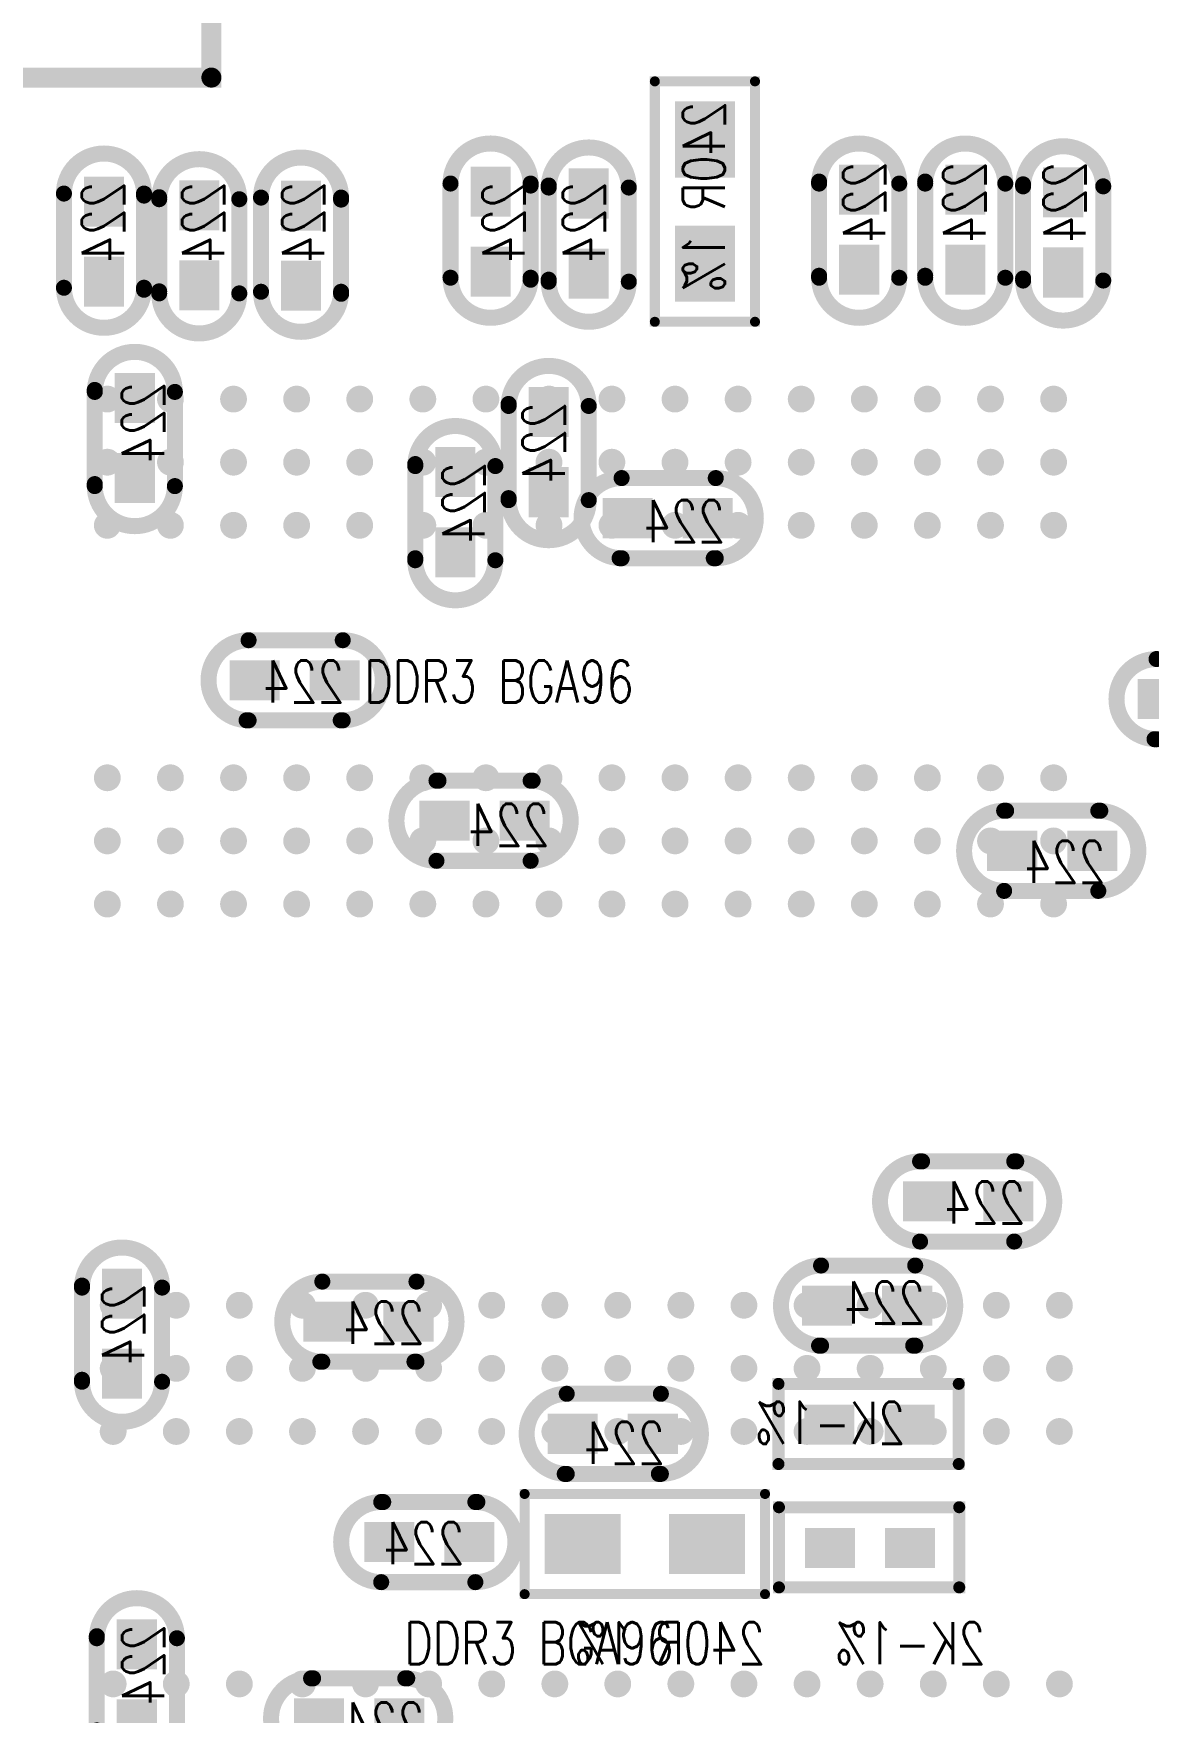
# Model space of a CAD drawing. Extents: x -10 to 105, y 1 to 70.
# Drawn here: x 70.74 to 84.87, y 33.17 to 54.45 of the extents above; entities that cross this region are included whole.
import ezdxf

# ---------------------------------------------------------------- set-up
doc = ezdxf.new("R2010")
doc.units = 0
doc.header["$MEASUREMENT"] = 0
doc.layers.get('0').update_dxf_attribs({"color": 4, "linetype": 'CONTINUOUS'})
for name, color, linetype in [('ATTRIBUTE_126', 56, 'CONTINUOUS'), ('ATTRIBUTE_129', 56, 'CONTINUOUS'), ('DRIL_PLTE_THRU_01', 16, 'CONTINUOUS'), ('DRIL_PLTE_THRU_02', 3, 'CONTINUOUS'), ('DRIL_PLTE_THRU_03', 96, 'CONTINUOUS'), ('DRIL_PLTE_THRU_04', 146, 'CONTINUOUS'), ('DRIL_PLTE_THRU_05', 2, 'CONTINUOUS'), ('DRIL_PLTE_THRU_06', 186, 'CONTINUOUS'), ('PADS_BOT', 150, 'CONTINUOUS'), ('PADS_INNER', 1, 'CONTINUOUS'), ('PADS_TOP', 1, 'CONTINUOUS'), ('PART_BOT_2DLINE_00', 56, 'CONTINUOUS'), ('PART_TOP_2DLINE_00', 56, 'CONTINUOUS')]:
    doc.layers.add(name, color=color, linetype=linetype)
doc.styles.add('W0$1016', font='simplex', dxfattribs={"width": 0.75})

# ---------------------------------------------------------------- blocks, each defined once
blk = doc.blocks.new('SMOOTH_0$2032')
at = {"const_width": 0.1016}
blk.add_lwpolyline([(-0.0508, 0, 1), (0.0508, 0, 1)], format="xyb", close=True, dxfattribs=at)
blk = doc.blocks.new('PART_BODY_BOT_5733')
at = {"layer": 'PART_BOT_2DLINE_00', "const_width": 0.2032}
for points in [[(-0.6096, -0.508, -1), (-0.6096, 0.508)], [(0.5842, 0.508, -1), (0.5842, -0.508)]]:
    blk.add_lwpolyline(points, format="xyb", dxfattribs=at)
for points in [[(-0.6096, 0.508), (0.5842, 0.508)], [(-0.5842, -0.508), (0.6096, -0.508)]]:
    blk.add_lwpolyline(points, dxfattribs=at)
at = {"layer": 'PART_BOT_2DLINE_00'}
for p in [(-0.6096, 0.508), (-0.6096, 0.508), (0.5842, 0.508), (0.5842, 0.508), (-0.6096, -0.508), (-0.5842, -0.508), (0.5842, -0.508), (0.6096, -0.508)]:
    blk.add_blockref('SMOOTH_0$2032', p, dxfattribs=at)
blk = doc.blocks.new('DRIL_HOLE_0')
blk.add_lwpolyline([(0, 0, 1), (0, 0, 1)], format="xyb", close=True)
blk = doc.blocks.new('PAD_0')
blk.add_lwpolyline([(0, 0, 1), (0, 0, 1)], format="xyb", close=True)
blk = doc.blocks.new('PAD_2')
at = {"const_width": 0.508}
blk.add_lwpolyline([(-0.3175, 0), (0.3175, 0)], dxfattribs=at)
blk = doc.blocks.new('STK_BOT_8')
at = {"layer": 'DRIL_PLTE_THRU_01'}
blk.add_blockref('DRIL_HOLE_0', (0, 0), dxfattribs=at)
at = {"layer": 'DRIL_PLTE_THRU_02'}
blk.add_blockref('DRIL_HOLE_0', (0, 0), dxfattribs=at)
at = {"layer": 'DRIL_PLTE_THRU_03'}
blk.add_blockref('DRIL_HOLE_0', (0, 0), dxfattribs=at)
at = {"layer": 'DRIL_PLTE_THRU_04'}
blk.add_blockref('DRIL_HOLE_0', (0, 0), dxfattribs=at)
at = {"layer": 'DRIL_PLTE_THRU_05'}
blk.add_blockref('DRIL_HOLE_0', (0, 0), dxfattribs=at)
at = {"layer": 'DRIL_PLTE_THRU_06'}
blk.add_blockref('DRIL_HOLE_0', (0, 0), dxfattribs=at)
at = {"layer": 'PADS_BOT'}
blk.add_blockref('PAD_2', (0, 0), dxfattribs=at)
at = {"layer": 'PADS_INNER'}
blk.add_blockref('PAD_0', (0, 0), dxfattribs=at)
at = {"layer": 'PADS_TOP'}
blk.add_blockref('PAD_0', (0, 0), dxfattribs=at)
blk = doc.blocks.new('SYM_BOT_9')
for name, p in [('PART_BODY_BOT_5733', (0, 0)), ('STK_BOT_8', (-0.508, 0)), ('STK_BOT_8', (0.508, 0))]:
    blk.add_blockref(name, p)
blk = doc.blocks.new('PART_BOT_7')
blk.add_blockref('SYM_BOT_9', (0, 0))
at = {"layer": 'ATTRIBUTE_129', "style": 'W0$1016', "width": 0.75}
blk.add_text('224', height=0.5334, dxfattribs=at).set_placement((-0.81306, -0.29452))
blk = doc.blocks.new('PART_BOT_14')
blk.add_blockref('SYM_BOT_9', (0, 0))
at = {"layer": 'ATTRIBUTE_129', "style": 'W0$1016', "width": 0.75}
blk.add_text('224', height=0.5334, rotation=180, dxfattribs=at).set_placement((0.676, 0.406))
blk = doc.blocks.new('PART_BOT_15')
blk.add_blockref('SYM_BOT_9', (0, 0))
at = {"layer": 'ATTRIBUTE_129', "style": 'W0$1016', "width": 0.75}
blk.add_text('224', height=0.5334, dxfattribs=at).set_placement((-0.7366, -0.2286))
blk = doc.blocks.new('PART_BOT_16')
blk.add_blockref('SYM_BOT_9', (0, 0))
at = {"layer": 'ATTRIBUTE_129', "style": 'W0$1016', "width": 0.75}
blk.add_text('224', height=0.5334, rotation=180, dxfattribs=at).set_placement((0.635, 0.2794))
blk = doc.blocks.new('PART_BOT_24')
blk.add_blockref('SYM_BOT_9', (0, 0))
at = {"layer": 'ATTRIBUTE_129', "style": 'W0$1016', "width": 0.75}
blk.add_text('224', height=0.5334, dxfattribs=at).set_placement((-0.762, -0.254))
blk = doc.blocks.new('PART_BOT_64')
blk.add_blockref('SYM_BOT_9', (0, 0))
at = {"layer": 'ATTRIBUTE_129', "style": 'W0$1016', "width": 0.75}
blk.add_text('224', height=0.5334, dxfattribs=at).set_placement((-0.635, -0.432))
blk = doc.blocks.new('PART_BOT_65')
blk.add_blockref('SYM_BOT_9', (0, 0))
at = {"layer": 'ATTRIBUTE_129', "style": 'W0$1016', "width": 0.75}
blk.add_text('224', height=0.5334, rotation=180, dxfattribs=at).set_placement((0.8636, 0.3302))
blk = doc.blocks.new('PART_BOT_66')
blk.add_blockref('SYM_BOT_9', (0, 0))
at = {"layer": 'ATTRIBUTE_129', "style": 'W0$1016', "width": 0.75}
blk.add_text('224', height=0.5334, rotation=180, dxfattribs=at).set_placement((0.71146, 0.37072))
blk = doc.blocks.new('PART_BOT_67')
blk.add_blockref('SYM_BOT_9', (0, 0))
at = {"layer": 'ATTRIBUTE_129', "style": 'W0$1016', "width": 0.75}
blk.add_text('224', height=0.5334, rotation=180, dxfattribs=at).set_placement((0.63526, 0.37072))
blk = doc.blocks.new('PART_BOT_68')
blk.add_blockref('SYM_BOT_9', (0, 0))
at = {"layer": 'ATTRIBUTE_129', "style": 'W0$1016', "width": 0.75}
blk.add_text('224', height=0.5334, dxfattribs=at).set_placement((-0.62992, -0.28194))
blk = doc.blocks.new('PART_BOT_69')
blk.add_blockref('SYM_BOT_9', (0, 0))
at = {"layer": 'ATTRIBUTE_129', "style": 'W0$1016', "width": 0.75}
blk.add_text('224', height=0.5334, rotation=180, dxfattribs=at).set_placement((0.808, 0.316))
blk = doc.blocks.new('PART_BOT_70')
blk.add_blockref('SYM_BOT_9', (0, 0))
at = {"layer": 'ATTRIBUTE_129', "style": 'W0$1016', "width": 0.75}
blk.add_text('224', height=0.5334, dxfattribs=at).set_placement((-0.6604, -0.381))
blk = doc.blocks.new('PART_BOT_71')
blk.add_blockref('SYM_BOT_9', (0, 0))
at = {"layer": 'ATTRIBUTE_129', "style": 'W0$1016', "width": 0.75}
blk.add_text('224', height=0.5334, rotation=180, dxfattribs=at).set_placement((0.822, 0.318))
blk = doc.blocks.new('PART_BOT_72')
blk.add_blockref('SYM_BOT_9', (0, 0))
at = {"layer": 'ATTRIBUTE_129', "style": 'W0$1016', "width": 0.75}
blk.add_text('224', height=0.5334, rotation=180, dxfattribs=at).set_placement((0.899, 0.283))
blk = doc.blocks.new('PART_BOT_73')
blk.add_blockref('SYM_BOT_9', (0, 0))
at = {"layer": 'ATTRIBUTE_129', "style": 'W0$1016', "width": 0.75}
blk.add_text('224', height=0.5334, dxfattribs=at).set_placement((-0.72632, -0.30454))
blk = doc.blocks.new('PART_BOT_74')
blk.add_blockref('SYM_BOT_9', (0, 0))
at = {"layer": 'ATTRIBUTE_129', "style": 'W0$1016', "width": 0.75}
blk.add_text('224', height=0.5334, rotation=180, dxfattribs=at).set_placement((0.8636, 0.2552))
blk = doc.blocks.new('PART_BOT_75')
blk.add_blockref('SYM_BOT_9', (0, 0))
at = {"layer": 'ATTRIBUTE_129', "style": 'W0$1016', "width": 0.75}
blk.add_text('224', height=0.5334, rotation=180, dxfattribs=at).set_placement((0.635, 0.2032))
blk = doc.blocks.new('PART_BOT_76')
blk.add_blockref('SYM_BOT_9', (0, 0))
at = {"layer": 'ATTRIBUTE_129', "style": 'W0$1016', "width": 0.75}
blk.add_text('224', height=0.5334, rotation=180, dxfattribs=at).set_placement((0.72632, 0.27914))
blk = doc.blocks.new('PART_BOT_77')
blk.add_blockref('SYM_BOT_9', (0, 0))
at = {"layer": 'ATTRIBUTE_129', "style": 'W0$1016', "width": 0.75}
blk.add_text('224', height=0.5334, dxfattribs=at).set_placement((-0.7112, -0.2794))
blk = doc.blocks.new('PART_BOT_78')
blk.add_blockref('SYM_BOT_9', (0, 0))
at = {"layer": 'ATTRIBUTE_129', "style": 'W0$1016', "width": 0.75}
blk.add_text('224', height=0.5334, rotation=180, dxfattribs=at).set_placement((0.6604, 0.2032))
blk = doc.blocks.new('PART_BOT_79')
blk.add_blockref('SYM_BOT_9', (0, 0))
at = {"layer": 'ATTRIBUTE_129', "style": 'W0$1016', "width": 0.75}
blk.add_text('224', height=0.5334, rotation=180, dxfattribs=at).set_placement((0.44692, 0.27914))
blk = doc.blocks.new('PART_BOT_83')
blk.add_blockref('SYM_BOT_9', (0, 0))
at = {"layer": 'ATTRIBUTE_129', "style": 'W0$1016', "width": 0.75}
blk.add_text('224', height=0.5334, rotation=180, dxfattribs=at).set_placement((0.76226, 0.34532))
blk = doc.blocks.new('PART_BOT_85')
blk.add_blockref('SYM_BOT_9', (0, 0))
at = {"layer": 'ATTRIBUTE_129', "style": 'W0$1016', "width": 0.75}
blk.add_text('224', height=0.5334, rotation=180, dxfattribs=at).set_placement((0.82792, 0.32994))
blk = doc.blocks.new('PART_BOT_87')
blk.add_blockref('SYM_BOT_9', (0, 0))
at = {"layer": 'ATTRIBUTE_129', "style": 'W0$1016', "width": 0.75}
blk.add_text('224', height=0.5334, dxfattribs=at).set_placement((-0.801, -0.297))
blk = doc.blocks.new('SMOOTH_0$127')
at = {"const_width": 0.0635}
blk.add_lwpolyline([(-0.03175, 0, 1), (0.03175, 0, 1)], format="xyb", close=True, dxfattribs=at)
blk = doc.blocks.new('PART_BODY_BOT_5734')
at = {"layer": 'PART_BOT_2DLINE_00', "const_width": 0.127}
blk.add_lwpolyline([(-1.524, 0.635), (1.524, 0.635), (1.524, -0.635), (-1.524, -0.635)], close=True, dxfattribs=at)
at = {"layer": 'PART_BOT_2DLINE_00'}
for p in [(-1.524, 0.635), (1.524, 0.635), (-1.524, -0.635), (1.524, -0.635)]:
    blk.add_blockref('SMOOTH_0$127', p, dxfattribs=at)
blk = doc.blocks.new('PAD_3')
at = {"const_width": 0.762}
blk.add_lwpolyline([(-0.4826, 0), (0.4826, 0)], dxfattribs=at)
blk = doc.blocks.new('STK_BOT_10')
at = {"layer": 'DRIL_PLTE_THRU_01'}
blk.add_blockref('DRIL_HOLE_0', (0, 0), dxfattribs=at)
at = {"layer": 'DRIL_PLTE_THRU_02'}
blk.add_blockref('DRIL_HOLE_0', (0, 0), dxfattribs=at)
at = {"layer": 'DRIL_PLTE_THRU_03'}
blk.add_blockref('DRIL_HOLE_0', (0, 0), dxfattribs=at)
at = {"layer": 'DRIL_PLTE_THRU_04'}
blk.add_blockref('DRIL_HOLE_0', (0, 0), dxfattribs=at)
at = {"layer": 'DRIL_PLTE_THRU_05'}
blk.add_blockref('DRIL_HOLE_0', (0, 0), dxfattribs=at)
at = {"layer": 'DRIL_PLTE_THRU_06'}
blk.add_blockref('DRIL_HOLE_0', (0, 0), dxfattribs=at)
at = {"layer": 'PADS_BOT'}
blk.add_blockref('PAD_3', (0, 0), dxfattribs=at)
at = {"layer": 'PADS_INNER'}
blk.add_blockref('PAD_0', (0, 0), dxfattribs=at)
at = {"layer": 'PADS_TOP'}
blk.add_blockref('PAD_0', (0, 0), dxfattribs=at)
blk = doc.blocks.new('SYM_BOT_10')
for name, p in [('PART_BODY_BOT_5734', (0, 0)), ('STK_BOT_10', (-0.7874, 0)), ('STK_BOT_10', (0.7874, 0))]:
    blk.add_blockref(name, p)
blk = doc.blocks.new('PART_BOT_89')
blk.add_blockref('SYM_BOT_10', (0, 0))
at = {"layer": 'ATTRIBUTE_129', "style": 'W0$1016', "width": 0.75}
blk.add_text('240R 1%', height=0.5334, rotation=180, dxfattribs=at).set_placement((1.524, 1.524))
blk = doc.blocks.new('SMOOTH_0$1524')
at = {"const_width": 0.0762}
blk.add_lwpolyline([(-0.0381, 0, 1), (0.0381, 0, 1)], format="xyb", close=True, dxfattribs=at)
blk = doc.blocks.new('PART_BODY_BOT_5731')
at = {"layer": 'PART_BOT_2DLINE_00', "const_width": 0.1524}
blk.add_lwpolyline([(-1.132078, -0.498094), (-1.132078, 0.517906), (1.153922, 0.517906), (1.153922, -0.498094)], close=True, dxfattribs=at)
at = {"layer": 'PART_BOT_2DLINE_00'}
for p in [(-1.132078, 0.517906), (1.153922, 0.517906), (-1.132078, -0.498094), (1.153922, -0.498094)]:
    blk.add_blockref('SMOOTH_0$1524', p, dxfattribs=at)
blk = doc.blocks.new('SYM_BOT_7')
for name, p in [('PART_BODY_BOT_5731', (0, 0)), ('STK_BOT_8', (-0.508, 0)), ('STK_BOT_8', (0.508, 0))]:
    blk.add_blockref(name, p)
blk = doc.blocks.new('PART_BOT_92')
blk.add_blockref('SYM_BOT_7', (0, 0))
at = {"layer": 'ATTRIBUTE_129', "style": 'W0$1016', "width": 0.75}
blk.add_text('2K-1%', height=0.5334, dxfattribs=at).set_placement((-0.453, -0.243))
blk = doc.blocks.new('PAD_5')
at = {"const_width": 0.17}
blk.add_lwpolyline([(0, -0.085, 1), (0, 0.085, 1)], format="xyb", close=True, dxfattribs=at)
blk = doc.blocks.new('STK_TOP_12')
at = {"layer": 'DRIL_PLTE_THRU_01'}
blk.add_blockref('DRIL_HOLE_0', (0, 0), dxfattribs=at)
at = {"layer": 'DRIL_PLTE_THRU_02'}
blk.add_blockref('DRIL_HOLE_0', (0, 0), dxfattribs=at)
at = {"layer": 'DRIL_PLTE_THRU_03'}
blk.add_blockref('DRIL_HOLE_0', (0, 0), dxfattribs=at)
at = {"layer": 'DRIL_PLTE_THRU_04'}
blk.add_blockref('DRIL_HOLE_0', (0, 0), dxfattribs=at)
at = {"layer": 'DRIL_PLTE_THRU_05'}
blk.add_blockref('DRIL_HOLE_0', (0, 0), dxfattribs=at)
at = {"layer": 'DRIL_PLTE_THRU_06'}
blk.add_blockref('DRIL_HOLE_0', (0, 0), dxfattribs=at)
at = {"layer": 'PADS_BOT'}
blk.add_blockref('PAD_0', (0, 0), dxfattribs=at)
at = {"layer": 'PADS_INNER'}
blk.add_blockref('PAD_0', (0, 0), dxfattribs=at)
at = {"layer": 'PADS_TOP'}
blk.add_blockref('PAD_5', (0, 0), dxfattribs=at)
blk = doc.blocks.new('SYM_TOP_13')
for p in [(-3.2004, 5.999506), (-2.4003, 5.999506), (-1.6002, 5.999506), (1.6002, 5.999506), (2.4003, 5.999506), (3.2004, 5.999506), (-3.2004, 5.199406), (-2.4003, 5.199406), (-1.6002, 5.199406), (1.6002, 5.199406), (2.4003, 5.199406), (3.2004, 5.199406), (-3.2004, 4.399306), (-2.4003, 4.399306), (-1.6002, 4.399306), (1.6002, 4.399306), (2.4003, 4.399306), (3.2004, 4.399306), (-3.2004, 3.599206), (-2.4003, 3.599206), (-1.6002, 3.599206), (1.6002, 3.599206), (2.4003, 3.599206), (3.2004, 3.599206), (-3.2004, 2.799106), (-2.4003, 2.799106), (-1.6002, 2.799106), (1.6002, 2.799106), (2.4003, 2.799106), (3.2004, 2.799106), (-3.2004, 1.999006), (-2.4003, 1.999006), (-1.6002, 1.999006), (1.6002, 1.999006), (2.4003, 1.999006), (3.2004, 1.999006), (-3.2004, 1.198906), (-2.4003, 1.198906), (-1.6002, 1.198906), (1.6002, 1.198906), (2.4003, 1.198906), (3.2004, 1.198906), (-3.2004, 0.398806), (-2.4003, 0.398806), (-1.6002, 0.398806), (1.6002, 0.398806), (2.4003, 0.398806), (3.2004, 0.398806), (-3.2004, -0.398806), (-2.4003, -0.398806), (-1.6002, -0.398806), (1.6002, -0.398806), (2.4003, -0.398806), (3.2004, -0.398806), (-3.2004, -1.198906), (-2.4003, -1.198906), (-1.6002, -1.198906), (1.6002, -1.198906), (2.4003, -1.198906), (3.2004, -1.198906), (-3.2004, -1.999006), (-2.4003, -1.999006), (-1.6002, -1.999006), (1.6002, -1.999006), (2.4003, -1.999006), (3.2004, -1.999006), (-3.2004, -2.799106), (-2.4003, -2.799106), (-1.6002, -2.799106), (1.6002, -2.799106), (2.4003, -2.799106), (3.2004, -2.799106), (-3.2004, -3.599206), (-2.4003, -3.599206), (-1.6002, -3.599206), (1.6002, -3.599206), (2.4003, -3.599206), (3.2004, -3.599206), (-3.2004, -4.399306), (-2.4003, -4.399306), (-1.6002, -4.399306), (1.6002, -4.399306), (2.4003, -4.399306), (3.2004, -4.399306), (-3.2004, -5.199406), (-2.4003, -5.199406), (-1.6002, -5.199406), (1.6002, -5.199406), (2.4003, -5.199406), (3.2004, -5.199406), (-3.2004, -5.999506), (-2.4003, -5.999506), (-1.6002, -5.999506), (1.6002, -5.999506), (2.4003, -5.999506), (3.2004, -5.999506)]:
    blk.add_blockref('STK_TOP_12', p)
blk = doc.blocks.new('PART_TOP_93')
blk.add_blockref('SYM_TOP_13', (0, 0))
at = {"layer": 'ATTRIBUTE_126', "style": 'W0$1016', "width": 0.75}
blk.add_text('DDR3 BGA96', height=0.5334, rotation=270, dxfattribs=at).set_placement((-1.351, 2.306))
blk = doc.blocks.new('PART_TOP_94')
blk.add_blockref('SYM_TOP_13', (0, 0))
at = {"layer": 'ATTRIBUTE_126', "style": 'W0$1016', "width": 0.75}
blk.add_text('DDR3 BGA96', height=0.5334, rotation=270, dxfattribs=at).set_placement((-0.64614, 2.74028))
blk = doc.blocks.new('PART_BOT_116')
blk.add_blockref('SYM_BOT_7', (0, 0))
at = {"layer": 'ATTRIBUTE_129', "style": 'W0$1016', "width": 0.75}
blk.add_text('2K-1%', height=0.5334, dxfattribs=at).set_placement((-1.46292, -1.47294))
blk = doc.blocks.new('PART_BOT_134')
blk.add_blockref('SYM_BOT_10', (0, 0))
at = {"layer": 'ATTRIBUTE_129', "style": 'W0$1016', "width": 0.75}
blk.add_text('240R 1%', height=0.5334, dxfattribs=at).set_placement((-1.27, -0.254))
blk = doc.blocks.new('SMOOTH_0$254')
at = {"const_width": 0.127}
blk.add_lwpolyline([(-0.0635, 0, 1), (0.0635, 0, 1)], format="xyb", close=True, dxfattribs=at)
blk = doc.blocks.new('PART_BODY_TOP_5771')
at = {"layer": 'PART_TOP_2DLINE_00', "const_width": 0.254}
blk.add_lwpolyline([(-3, -20), (-1, -20), (-1, -26), (-3, -26)], close=True, dxfattribs=at)
at = {"layer": 'PART_TOP_2DLINE_00'}
blk.add_blockref('SMOOTH_0$254', (-3, -26), dxfattribs=at)
blk = doc.blocks.new('SYM_TOP_47')
blk.add_blockref('PART_BODY_TOP_5771', (0, 0))
blk = doc.blocks.new('PART_TOP_311')
blk.add_blockref('SYM_TOP_47', (0, 0))

msp = doc.modelspace()

# ---------------------------------------------------------------- block references
at = {"rotation": 90}
for name, p in [('PART_TOP_311', (46.99, 56.896)), ('PART_TOP_94', (77.67, 46.62)), ('PART_TOP_93', (77.744, 35.133))]:
    msp.add_blockref(name, p, dxfattribs=at)
at = {"xscale": -1}
for name, p, rotation in [('PART_BOT_134', (79.248, 52.324), 90), ('PART_BOT_24', (71.628, 51.816), 90), ('PART_BOT_64', (76.53, 51.943), 90), ('PART_BOT_78', (77.775, 51.918), 270), ('PART_BOT_65', (81.204, 51.968), 270), ('PART_BOT_74', (82.549, 51.968), 270), ('PART_BOT_72', (83.791, 51.933), 270), ('PART_BOT_69', (72.836, 51.77), 270), ('PART_BOT_7', (74.127, 51.765), 90), ('PART_BOT_66', (72.019, 49.327), 270), ('PART_BOT_75', (77.267, 49.149), 270), ('PART_BOT_67', (76.083, 48.387), 270), ('PART_BOT_71', (76.454, 44.475), 180), ('PART_BOT_14', (83.652, 44.094), 180), ('PART_BOT_76', (82.586, 39.649), 180), ('PART_BOT_16', (71.857, 37.973), 270), ('PART_BOT_89', (78.486, 35.306), 180), ('PART_BOT_79', (75.753, 35.331), 180), ('PART_BOT_83', (72.045, 33.528), 270), ('PART_BOT_85', (74.864, 33.096), 180)]:
    msp.add_blockref(name, p, dxfattribs=dict(at, rotation=rotation))
for name, p in [('PART_BOT_73', (78.776, 48.311)), ('PART_BOT_68', (74.046, 46.256)), ('PART_BOT_87', (85.559, 46.017)), ('PART_BOT_77', (74.981, 38.125)), ('PART_BOT_15', (81.305, 38.329)), ('PART_BOT_70', (78.08, 36.703)), ('PART_BOT_92', (81.335, 36.819)), ('PART_BOT_116', (81.341, 35.255))]:
    msp.add_blockref(name, p, dxfattribs=at)

doc.saveas('drawing.dxf')
